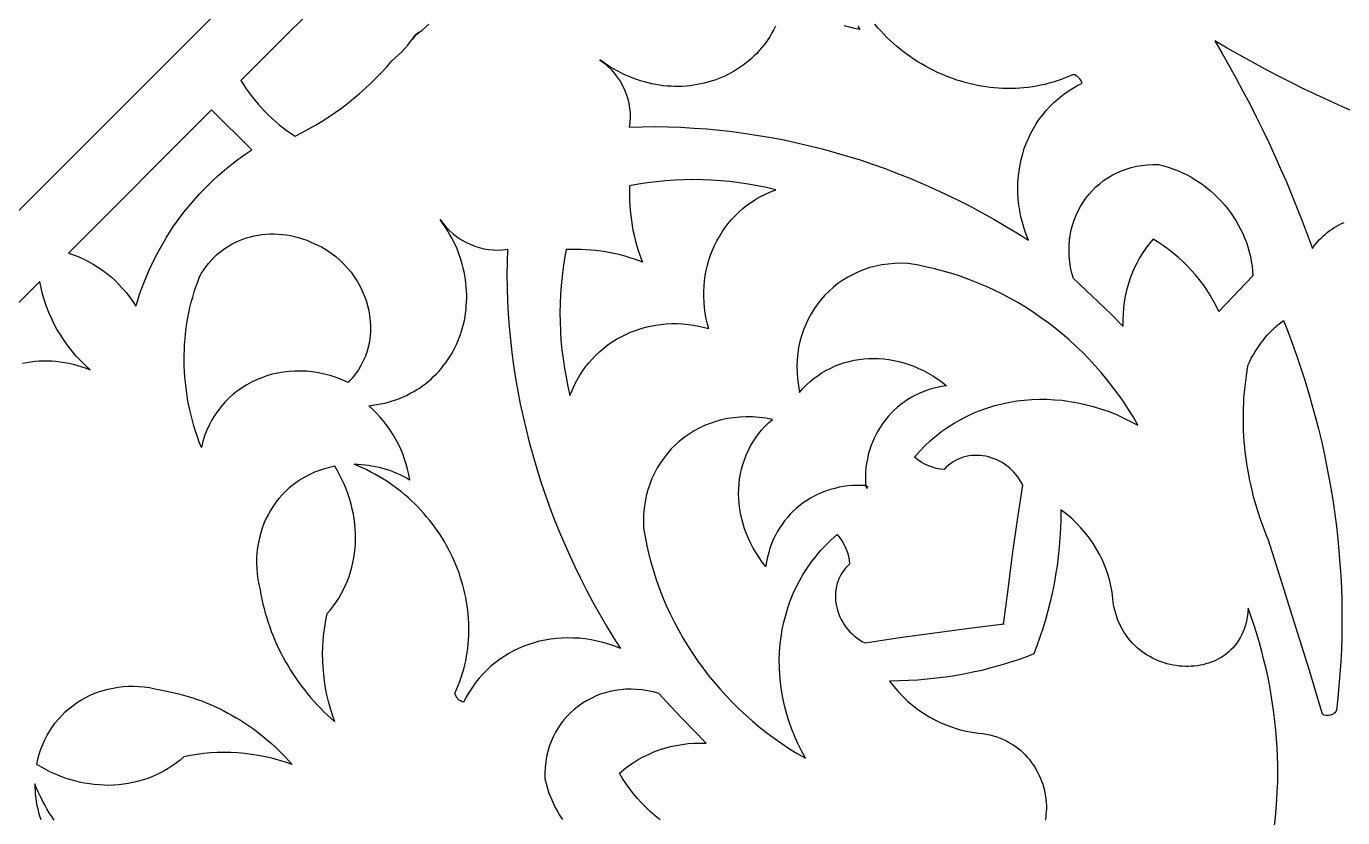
# Model space of a CAD drawing. Extents: x -3069 to -2029, y 258 to 1298.
# Drawn here: x -2902.8 to -2802.1, y 1041.8 to 1102.3 of the extents above; entities that cross this region are included whole.
import ezdxf

# ---------------------------------------------------------------- set-up
doc = ezdxf.new("R2010")
doc.units = 0
doc.layers.add('LAYER_1', color=18, linetype='CONTINUOUS')
doc.layers.add('LAYER_2', color=174, linetype='CONTINUOUS')

msp = doc.modelspace()

# ---------------------------------------------------------------- linework, layer by layer
at = {"layer": 'LAYER_1'}
for points in [[(-2877.99, 1106.55), (-2886.4, 1098.14), (-2886.2, 1097.82), (-2886, 1097.51), (-2885.78, 1097.2), (-2885.55, 1096.9), (-2885.32, 1096.61), (-2885.08, 1096.32), (-2884.83, 1096.04), (-2884.57, 1095.77), (-2884.31, 1095.5), (-2884.04, 1095.25), (-2883.76, 1095), (-2883.47, 1094.76), (-2883.17, 1094.52), (-2882.87, 1094.3), (-2882.57, 1094.08), (-2882.25, 1093.88), (-2881.72, 1094.15), (-2881.2, 1094.43), (-2880.69, 1094.73), (-2880.18, 1095.03), (-2879.69, 1095.36), (-2879.2, 1095.69), (-2878.72, 1096.03), (-2878.25, 1096.39), (-2877.79, 1096.75), (-2877.34, 1097.13), (-2876.9, 1097.52), (-2876.47, 1097.92), (-2876.05, 1098.33), (-2875.64, 1098.76), (-2875.24, 1099.19), (-2874.85, 1099.63), (-2874.6, 1099.86), (-2874.35, 1100.1), (-2874.1, 1100.34), (-2873.87, 1100.59), (-2873.64, 1100.84), (-2873.43, 1101.11), (-2873.22, 1101.37), (-2873.02, 1101.65), (-2873.26, 1101.32), (-2873.05, 1101.61), (-2872.76, 1101.82), (-2873.09, 1101.57), (-2872.82, 1101.77), (-2872.55, 1101.98), (-2872.29, 1102.2), (-2872.03, 1102.43)], [(-2845.51, 1102.28), (-2845.64, 1102.03), (-2845.78, 1101.78), (-2845.92, 1101.53), (-2846.07, 1101.3), (-2846.23, 1101.07), (-2846.4, 1100.84), (-2846.58, 1100.63), (-2846.76, 1100.42), (-2846.94, 1100.21), (-2847.14, 1100.02), (-2847.34, 1099.83), (-2847.55, 1099.65), (-2847.76, 1099.48), (-2847.98, 1099.31), (-2848.2, 1099.15), (-2848.43, 1099), (-2848.66, 1098.86), (-2848.9, 1098.72), (-2849.15, 1098.6), (-2849.39, 1098.48), (-2849.65, 1098.37), (-2849.9, 1098.26), (-2850.16, 1098.17), (-2850.42, 1098.08), (-2850.69, 1098), (-2850.96, 1097.93), (-2851.23, 1097.87), (-2851.51, 1097.82), (-2851.79, 1097.77), (-2852.07, 1097.74), (-2852.35, 1097.71), (-2852.64, 1097.69), (-2852.92, 1097.69), (-2853.21, 1097.69), (-2853.5, 1097.7), (-2853.79, 1097.71), (-2854.08, 1097.74), (-2854.37, 1097.78), (-2854.66, 1097.83), (-2854.96, 1097.88), (-2855.25, 1097.95), (-2855.54, 1098.03), (-2855.83, 1098.11), (-2856.12, 1098.21), (-2856.41, 1098.31), (-2856.7, 1098.43), (-2856.99, 1098.55), (-2857.28, 1098.69), (-2857.56, 1098.84), (-2857.84, 1098.99), (-2858.13, 1099.16), (-2858.4, 1099.34), (-2858.68, 1099.53), (-2858.95, 1099.72), (-2858.65, 1099.49), (-2858.36, 1099.24), (-2858.09, 1098.97), (-2857.84, 1098.69), (-2857.61, 1098.39), (-2857.4, 1098.08), (-2857.22, 1097.76), (-2857.06, 1097.42), (-2856.93, 1097.08), (-2856.81, 1096.73), (-2856.73, 1096.38), (-2856.67, 1096.02), (-2856.63, 1095.66), (-2856.62, 1095.3), (-2856.64, 1094.93), (-2856.69, 1094.57), (-2855.7, 1094.6), (-2854.72, 1094.61), (-2853.73, 1094.59), (-2852.74, 1094.56), (-2851.75, 1094.5), (-2850.76, 1094.43), (-2849.77, 1094.34), (-2848.79, 1094.23), (-2847.8, 1094.09), (-2846.82, 1093.94), (-2845.83, 1093.77), (-2844.85, 1093.59), (-2843.88, 1093.38), (-2842.9, 1093.15), (-2841.93, 1092.91), (-2840.96, 1092.64), (-2840, 1092.36), (-2839.04, 1092.06), (-2838.08, 1091.74), (-2837.13, 1091.4), (-2836.18, 1091.04), (-2835.24, 1090.67), (-2834.3, 1090.27), (-2833.37, 1089.86), (-2832.45, 1089.43), (-2831.53, 1088.98), (-2830.62, 1088.52), (-2829.71, 1088.03), (-2828.81, 1087.53), (-2827.92, 1087.01), (-2827.04, 1086.48), (-2826.16, 1085.92), (-2826.34, 1086.37), (-2826.49, 1086.82), (-2826.62, 1087.27), (-2826.73, 1087.72), (-2826.82, 1088.17), (-2826.89, 1088.62), (-2826.94, 1089.07), (-2826.97, 1089.51), (-2826.97, 1089.96), (-2826.96, 1090.4), (-2826.93, 1090.83), (-2826.88, 1091.26), (-2826.8, 1091.69), (-2826.71, 1092.11), (-2826.6, 1092.52), (-2826.48, 1092.93), (-2826.33, 1093.33), (-2826.16, 1093.71), (-2825.98, 1094.1), (-2825.78, 1094.47), (-2825.56, 1094.83), (-2825.33, 1095.18), (-2825.07, 1095.51), (-2824.8, 1095.84), (-2824.51, 1096.15), (-2824.21, 1096.45), (-2823.89, 1096.74), (-2823.56, 1097.01), (-2823.2, 1097.26), (-2822.84, 1097.5), (-2822.45, 1097.72), (-2822.05, 1097.92), (-2822.1, 1098.04), (-2822.15, 1098.15), (-2822.22, 1098.26), (-2822.3, 1098.35), (-2822.4, 1098.43), (-2822.5, 1098.5), (-2822.61, 1098.56), (-2822.73, 1098.6), (-2823.03, 1098.46), (-2823.34, 1098.33), (-2823.65, 1098.22), (-2823.96, 1098.11), (-2824.27, 1098.01), (-2824.59, 1097.92), (-2824.91, 1097.84), (-2825.22, 1097.77), (-2825.54, 1097.7), (-2825.86, 1097.65), (-2826.19, 1097.61), (-2826.51, 1097.57), (-2826.83, 1097.55), (-2827.15, 1097.53), (-2827.48, 1097.52), (-2827.8, 1097.52), (-2828.12, 1097.53), (-2828.45, 1097.55), (-2828.77, 1097.57), (-2829.09, 1097.61), (-2829.41, 1097.65), (-2829.74, 1097.7), (-2830.05, 1097.76), (-2830.37, 1097.83), (-2830.69, 1097.9), (-2831.01, 1097.98), (-2831.32, 1098.08), (-2831.63, 1098.17), (-2831.94, 1098.28), (-2832.25, 1098.39), (-2832.55, 1098.52), (-2832.86, 1098.64), (-2833.16, 1098.78), (-2833.46, 1098.92), (-2833.75, 1099.08), (-2834.04, 1099.23), (-2834.33, 1099.4), (-2834.61, 1099.57), (-2834.89, 1099.75), (-2835.17, 1099.94), (-2835.44, 1100.13), (-2835.71, 1100.33), (-2835.98, 1100.54), (-2836.24, 1100.75), (-2836.49, 1100.97), (-2836.74, 1101.2), (-2836.99, 1101.43), (-2837.23, 1101.67), (-2837.46, 1101.92), (-2837.69, 1102.17), (-2837.92, 1102.43)], [(-2839.2, 1102.29), (-2839.06, 1102.04), (-2839.46, 1102.12), (-2839.86, 1102.2), (-2840.25, 1102.31)], [(-2801.12, 1095.69), (-2802.13, 1096.13), (-2803.13, 1096.58), (-2804.13, 1097.04), (-2805.12, 1097.51), (-2806.1, 1098), (-2807.09, 1098.49), (-2808.06, 1099), (-2809.03, 1099.53), (-2810, 1100.06), (-2810.95, 1100.61), (-2811.91, 1101.17), (-2811.35, 1100.21), (-2810.8, 1099.25), (-2810.27, 1098.29), (-2809.75, 1097.32), (-2809.23, 1096.34), (-2808.74, 1095.36), (-2808.25, 1094.38), (-2807.78, 1093.39), (-2807.32, 1092.39), (-2806.87, 1091.39), (-2806.43, 1090.38), (-2806.01, 1089.37), (-2805.6, 1088.36), (-2805.2, 1087.34), (-2804.81, 1086.32), (-2804.44, 1085.29), (-2804.32, 1085.47), (-2804.18, 1085.64), (-2804.05, 1085.81), (-2803.9, 1085.97), (-2803.75, 1086.12), (-2803.6, 1086.26), (-2803.44, 1086.4), (-2803.28, 1086.54), (-2803.11, 1086.66), (-2802.93, 1086.78), (-2802.76, 1086.9), (-2802.57, 1087), (-2802.39, 1087.1), (-2802.2, 1087.2), (-2802.01, 1087.28)], [(-2903.1, 1076.52), (-2902.79, 1076.58), (-2902.48, 1076.64), (-2902.16, 1076.68), (-2901.84, 1076.7), (-2901.52, 1076.72), (-2901.2, 1076.72), (-2900.87, 1076.71), (-2900.55, 1076.68), (-2900.22, 1076.64), (-2899.89, 1076.59), (-2899.56, 1076.53), (-2899.23, 1076.45), (-2898.91, 1076.36), (-2898.58, 1076.26), (-2898.25, 1076.14), (-2897.93, 1076.01), (-2898.3, 1076.35), (-2898.66, 1076.7), (-2899, 1077.07), (-2899.32, 1077.45), (-2899.63, 1077.84), (-2899.92, 1078.25), (-2900.19, 1078.66), (-2900.45, 1079.09), (-2900.68, 1079.52), (-2900.9, 1079.96), (-2901.1, 1080.41), (-2901.27, 1080.87), (-2901.43, 1081.33), (-2901.57, 1081.8), (-2901.68, 1082.28), (-2901.78, 1082.76), (-2908.75, 1075.79)], [(-2807.33, 1041.18), (-2807.26, 1041.84), (-2807.2, 1042.5), (-2807.15, 1043.15), (-2807.12, 1043.82), (-2807.09, 1044.48), (-2807.09, 1045.14), (-2807.09, 1045.81), (-2807.11, 1046.47), (-2807.14, 1047.14), (-2807.18, 1047.81), (-2807.23, 1048.48), (-2807.3, 1049.15), (-2807.38, 1049.82), (-2807.48, 1050.49), (-2807.58, 1051.16), (-2807.7, 1051.83), (-2807.83, 1052.5), (-2807.98, 1053.16), (-2808.14, 1053.83), (-2808.31, 1054.5), (-2808.49, 1055.16), (-2808.69, 1055.83), (-2808.89, 1056.49), (-2809.12, 1057.15), (-2809.35, 1057.81), (-2809.37, 1057.51), (-2809.41, 1057.23), (-2809.45, 1056.96), (-2809.51, 1056.69), (-2809.58, 1056.44), (-2809.66, 1056.2), (-2809.75, 1055.97), (-2809.86, 1055.74), (-2809.97, 1055.53), (-2810.09, 1055.33), (-2810.22, 1055.14), (-2810.36, 1054.95), (-2810.51, 1054.78), (-2810.67, 1054.62), (-2810.83, 1054.47), (-2811.01, 1054.32), (-2811.19, 1054.19), (-2811.37, 1054.07), (-2811.56, 1053.96), (-2811.76, 1053.85), (-2811.96, 1053.76), (-2812.17, 1053.67), (-2812.38, 1053.6), (-2812.59, 1053.54), (-2812.81, 1053.48), (-2813.03, 1053.44), (-2813.26, 1053.4), (-2813.48, 1053.37), (-2813.71, 1053.36), (-2813.94, 1053.35), (-2814.17, 1053.35), (-2814.4, 1053.36), (-2814.64, 1053.38), (-2814.87, 1053.41), (-2815.1, 1053.45), (-2815.33, 1053.5), (-2815.56, 1053.56), (-2815.78, 1053.63), (-2816.01, 1053.7), (-2816.23, 1053.79), (-2816.45, 1053.88), (-2816.67, 1053.99), (-2816.88, 1054.1), (-2817.08, 1054.22), (-2817.29, 1054.35), (-2817.48, 1054.49), (-2817.68, 1054.64), (-2817.86, 1054.8), (-2818.04, 1054.97), (-2818.22, 1055.15), (-2818.38, 1055.33), (-2818.54, 1055.52), (-2818.69, 1055.73), (-2818.83, 1055.94), (-2818.97, 1056.16), (-2819.09, 1056.39), (-2819.2, 1056.62), (-2819.31, 1056.87), (-2819.4, 1057.13), (-2819.48, 1057.39), (-2819.56, 1057.66), (-2819.62, 1057.94), (-2819.67, 1058.23), (-2819.7, 1058.53), (-2819.76, 1059.03), (-2819.86, 1059.52), (-2819.97, 1060), (-2820.12, 1060.48), (-2820.29, 1060.96), (-2820.48, 1061.42), (-2820.7, 1061.87), (-2820.95, 1062.32), (-2821.21, 1062.75), (-2821.5, 1063.16), (-2821.81, 1063.57), (-2822.15, 1063.95), (-2822.5, 1064.33), (-2822.87, 1064.68), (-2823.27, 1065.02), (-2823.68, 1065.33), (-2823.69, 1064.61), (-2823.71, 1063.89), (-2823.75, 1063.18), (-2823.81, 1062.47), (-2823.88, 1061.76), (-2823.97, 1061.05), (-2824.08, 1060.35), (-2824.2, 1059.66), (-2824.34, 1058.96), (-2824.5, 1058.28), (-2824.67, 1057.59), (-2824.86, 1056.92), (-2825.06, 1056.25), (-2825.28, 1055.58), (-2825.52, 1054.92), (-2825.75, 1054.31), (-2826.37, 1054.07), (-2827.02, 1053.84), (-2827.69, 1053.62), (-2828.36, 1053.41), (-2829.04, 1053.23), (-2829.72, 1053.05), (-2830.41, 1052.9), (-2831.1, 1052.76), (-2831.8, 1052.64), (-2832.5, 1052.53), (-2833.2, 1052.44), (-2833.91, 1052.37), (-2834.62, 1052.31), (-2835.34, 1052.27), (-2836.06, 1052.24), (-2836.78, 1052.23), (-2836.46, 1051.82), (-2836.12, 1051.43), (-2835.77, 1051.06), (-2835.4, 1050.7), (-2835.01, 1050.37), (-2834.61, 1050.06), (-2834.19, 1049.77), (-2833.76, 1049.5), (-2833.32, 1049.26), (-2832.86, 1049.04), (-2832.4, 1048.85), (-2831.93, 1048.68), (-2831.45, 1048.53), (-2830.96, 1048.41), (-2830.47, 1048.32), (-2829.97, 1048.26), (-2829.67, 1048.22), (-2829.38, 1048.17), (-2829.1, 1048.11), (-2828.83, 1048.04), (-2828.57, 1047.96), (-2828.31, 1047.86), (-2828.07, 1047.76), (-2827.83, 1047.65), (-2827.6, 1047.52), (-2827.38, 1047.39), (-2827.17, 1047.25), (-2826.97, 1047.1), (-2826.77, 1046.94), (-2826.59, 1046.77), (-2826.41, 1046.6), (-2826.25, 1046.42), (-2826.09, 1046.23), (-2825.94, 1046.04), (-2825.8, 1045.84), (-2825.67, 1045.64), (-2825.54, 1045.43), (-2825.43, 1045.22), (-2825.33, 1045.01), (-2825.23, 1044.79), (-2825.15, 1044.57), (-2825.07, 1044.34), (-2825, 1044.11), (-2824.94, 1043.89), (-2824.9, 1043.66), (-2824.86, 1043.42), (-2824.83, 1043.19), (-2824.81, 1042.96), (-2824.79, 1042.73), (-2824.79, 1042.5), (-2824.8, 1042.27), (-2824.82, 1042.04), (-2824.84, 1041.81), (-2824.88, 1041.59)], [(-2854.34, 1041.63), (-2854.71, 1041.93), (-2855.07, 1042.24), (-2855.41, 1042.56), (-2855.74, 1042.9), (-2856.06, 1043.26), (-2856.37, 1043.62), (-2856.66, 1043.99), (-2856.93, 1044.38), (-2857.2, 1044.78), (-2857.44, 1045.19), (-2857.1, 1045.47), (-2856.75, 1045.74), (-2856.39, 1045.99), (-2856.01, 1046.23), (-2855.62, 1046.44), (-2855.22, 1046.63), (-2854.82, 1046.81), (-2854.4, 1046.97), (-2853.97, 1047.1), (-2853.54, 1047.22), (-2853.1, 1047.31), (-2852.65, 1047.39), (-2852.2, 1047.45), (-2851.74, 1047.48), (-2851.28, 1047.49), (-2850.81, 1047.49), (-2851.74, 1048.42), (-2852.65, 1049.36), (-2853.55, 1050.31), (-2854.43, 1051.28), (-2854.86, 1051.4), (-2855.29, 1051.49), (-2855.72, 1051.55), (-2856.14, 1051.59), (-2856.56, 1051.61), (-2856.97, 1051.6), (-2857.37, 1051.57), (-2857.77, 1051.51), (-2858.16, 1051.44), (-2858.54, 1051.34), (-2858.91, 1051.22), (-2859.27, 1051.08), (-2859.62, 1050.91), (-2859.96, 1050.73), (-2860.28, 1050.53), (-2860.59, 1050.31), (-2860.89, 1050.08), (-2861.17, 1049.82), (-2861.44, 1049.55), (-2861.69, 1049.27), (-2861.93, 1048.97), (-2862.14, 1048.65), (-2862.34, 1048.32), (-2862.52, 1047.97), (-2862.68, 1047.61), (-2862.81, 1047.24), (-2862.93, 1046.85), (-2863.02, 1046.46), (-2863.09, 1046.05), (-2863.14, 1045.63), (-2863.16, 1045.21), (-2863.16, 1044.77), (-2863.06, 1044.4), (-2862.96, 1044.03), (-2862.84, 1043.67), (-2862.7, 1043.32), (-2862.55, 1042.97), (-2862.38, 1042.63), (-2862.21, 1042.3), (-2862.02, 1041.98), (-2861.81, 1041.66)], [(-2900.68, 1041.59), (-2900.88, 1041.88), (-2901.06, 1042.17), (-2901.24, 1042.47), (-2901.41, 1042.77), (-2901.58, 1043.08), (-2901.74, 1043.4), (-2901.89, 1043.72), (-2902.03, 1044.05), (-2902.17, 1044.38), (-2902.17, 1044.1), (-2902.15, 1043.83), (-2902.13, 1043.55), (-2902.1, 1043.28), (-2902.06, 1043.01), (-2902.01, 1042.73), (-2901.95, 1042.46), (-2901.88, 1042.19), (-2901.8, 1041.92), (-2901.71, 1041.66)]]:
    msp.add_lwpolyline(points, dxfattribs=at)
for points in [[(-2899.59, 1084.95), (-2899.2, 1084.81), (-2898.81, 1084.66), (-2898.43, 1084.49), (-2898.06, 1084.3), (-2897.7, 1084.1), (-2897.34, 1083.88), (-2897, 1083.64), (-2896.66, 1083.39), (-2896.34, 1083.12), (-2896.03, 1082.84), (-2895.73, 1082.55), (-2895.45, 1082.24), (-2895.17, 1081.92), (-2894.92, 1081.59), (-2894.67, 1081.24), (-2894.44, 1080.89), (-2894.3, 1081.35), (-2894.15, 1081.81), (-2893.98, 1082.26), (-2893.81, 1082.71), (-2893.63, 1083.16), (-2893.44, 1083.6), (-2893.24, 1084.03), (-2893.03, 1084.46), (-2892.81, 1084.88), (-2892.59, 1085.3), (-2892.35, 1085.71), (-2892.11, 1086.12), (-2891.86, 1086.52), (-2891.6, 1086.92), (-2891.33, 1087.3), (-2891.05, 1087.69), (-2890.77, 1088.06), (-2890.47, 1088.43), (-2890.17, 1088.79), (-2889.86, 1089.15), (-2889.54, 1089.5), (-2889.22, 1089.84), (-2888.89, 1090.17), (-2888.55, 1090.5), (-2888.2, 1090.82), (-2887.84, 1091.13), (-2887.48, 1091.44), (-2887.11, 1091.73), (-2886.73, 1092.02), (-2886.35, 1092.3), (-2885.96, 1092.58), (-2885.56, 1092.84), (-2888.65, 1095.89)], [(-2818.93, 1079.37), (-2819.86, 1080.29), (-2820.8, 1081.2), (-2821.76, 1082.1), (-2822.72, 1082.99), (-2822.84, 1083.42), (-2822.93, 1083.85), (-2823, 1084.28), (-2823.04, 1084.7), (-2823.05, 1085.11), (-2823.05, 1085.52), (-2823.01, 1085.93), (-2822.96, 1086.32), (-2822.88, 1086.71), (-2822.78, 1087.09), (-2822.66, 1087.46), (-2822.52, 1087.83), (-2822.36, 1088.17), (-2822.18, 1088.51), (-2821.98, 1088.84), (-2821.76, 1089.15), (-2821.52, 1089.45), (-2821.27, 1089.73), (-2821, 1090), (-2820.71, 1090.25), (-2820.41, 1090.48), (-2820.09, 1090.7), (-2819.76, 1090.9), (-2819.41, 1091.08), (-2819.05, 1091.23), (-2818.68, 1091.37), (-2818.3, 1091.49), (-2817.9, 1091.58), (-2817.5, 1091.65), (-2817.08, 1091.7), (-2816.65, 1091.72), (-2816.21, 1091.71), (-2815.84, 1091.62), (-2815.48, 1091.51), (-2815.12, 1091.39), (-2814.76, 1091.26), (-2814.42, 1091.11), (-2814.08, 1090.94), (-2813.74, 1090.76), (-2813.42, 1090.57), (-2813.11, 1090.37), (-2812.8, 1090.16), (-2812.5, 1089.93), (-2812.22, 1089.69), (-2811.94, 1089.44), (-2811.67, 1089.18), (-2811.41, 1088.91), (-2811.17, 1088.63), (-2810.93, 1088.35), (-2810.71, 1088.05), (-2810.5, 1087.74), (-2810.3, 1087.43), (-2810.11, 1087.11), (-2809.94, 1086.78), (-2809.77, 1086.45), (-2809.63, 1086.11), (-2809.49, 1085.76), (-2809.38, 1085.41), (-2809.27, 1085.05), (-2809.18, 1084.69), (-2809.11, 1084.32), (-2809.05, 1083.95), (-2809.01, 1083.58), (-2808.99, 1083.2), (-2811.59, 1080.48), (-2811.79, 1080.91), (-2812.02, 1081.32), (-2812.26, 1081.73), (-2812.51, 1082.13), (-2812.78, 1082.52), (-2813.07, 1082.9), (-2813.37, 1083.27), (-2813.68, 1083.62), (-2814.01, 1083.97), (-2814.35, 1084.3), (-2814.7, 1084.62), (-2815.06, 1084.92), (-2815.44, 1085.21), (-2815.82, 1085.49), (-2816.22, 1085.75), (-2816.63, 1086), (-2816.92, 1085.66), (-2817.19, 1085.31), (-2817.44, 1084.94), (-2817.67, 1084.57), (-2817.88, 1084.18), (-2818.08, 1083.78), (-2818.25, 1083.37), (-2818.41, 1082.96), (-2818.54, 1082.53), (-2818.66, 1082.1), (-2818.76, 1081.66), (-2818.83, 1081.21), (-2818.89, 1080.76), (-2818.92, 1080.3), (-2818.94, 1079.84)], [(-2855.69, 1084.24), (-2855.94, 1084.34), (-2856.3, 1084.47), (-2856.66, 1084.59), (-2857.02, 1084.7), (-2857.39, 1084.8), (-2857.76, 1084.88), (-2858.13, 1084.96), (-2858.51, 1085.03), (-2858.88, 1085.09), (-2859.26, 1085.14), (-2859.63, 1085.18), (-2860.01, 1085.2), (-2860.39, 1085.22), (-2860.77, 1085.23), (-2861.14, 1085.23), (-2861.52, 1085.22), (-2861.65, 1084.54), (-2861.75, 1083.85), (-2861.84, 1083.17), (-2861.91, 1082.47), (-2861.96, 1081.78), (-2861.99, 1081.08), (-2862, 1080.38), (-2861.99, 1079.68), (-2861.96, 1078.97), (-2861.92, 1078.27), (-2861.85, 1077.56), (-2861.76, 1076.86), (-2861.66, 1076.16), (-2861.53, 1075.45), (-2861.39, 1074.75), (-2861.23, 1074.05), (-2861.07, 1074.45), (-2860.9, 1074.83), (-2860.71, 1075.21), (-2860.5, 1075.57), (-2860.28, 1075.91), (-2860.04, 1076.24), (-2859.79, 1076.56), (-2859.52, 1076.86), (-2859.24, 1077.15), (-2858.95, 1077.42), (-2858.65, 1077.68), (-2858.33, 1077.92), (-2858, 1078.15), (-2857.67, 1078.36), (-2857.32, 1078.55), (-2856.96, 1078.73), (-2856.6, 1078.89), (-2856.23, 1079.03), (-2855.85, 1079.16), (-2855.46, 1079.27), (-2855.07, 1079.36), (-2854.67, 1079.43), (-2854.27, 1079.49), (-2853.86, 1079.53), (-2853.45, 1079.55), (-2853.04, 1079.55), (-2852.62, 1079.53), (-2852.2, 1079.49), (-2851.79, 1079.44), (-2851.37, 1079.36), (-2850.95, 1079.26), (-2850.61, 1079.17), (-2850.71, 1079.5), (-2850.8, 1079.92), (-2850.88, 1080.34), (-2850.94, 1080.76), (-2850.97, 1081.18), (-2850.99, 1081.59), (-2850.99, 1082.01), (-2850.97, 1082.42), (-2850.93, 1082.82), (-2850.88, 1083.23), (-2850.8, 1083.62), (-2850.71, 1084.02), (-2850.6, 1084.4), (-2850.48, 1084.78), (-2850.33, 1085.16), (-2850.17, 1085.52), (-2849.99, 1085.88), (-2849.8, 1086.22), (-2849.59, 1086.56), (-2849.36, 1086.89), (-2849.12, 1087.2), (-2848.87, 1087.51), (-2848.59, 1087.8), (-2848.31, 1088.08), (-2848, 1088.35), (-2847.69, 1088.6), (-2847.35, 1088.84), (-2847.01, 1089.06), (-2846.65, 1089.27), (-2846.28, 1089.46), (-2845.89, 1089.63), (-2845.49, 1089.78), (-2846.19, 1089.95), (-2846.89, 1090.09), (-2847.6, 1090.22), (-2848.3, 1090.32), (-2849.01, 1090.41), (-2849.71, 1090.47), (-2850.42, 1090.52), (-2851.12, 1090.55), (-2851.82, 1090.56), (-2852.52, 1090.55), (-2853.22, 1090.52), (-2853.92, 1090.47), (-2854.61, 1090.4), (-2855.3, 1090.31), (-2855.98, 1090.2), (-2856.67, 1090.08), (-2856.67, 1089.7), (-2856.68, 1089.32), (-2856.67, 1088.95), (-2856.65, 1088.57), (-2856.62, 1088.19), (-2856.58, 1087.81), (-2856.53, 1087.44), (-2856.47, 1087.06), (-2856.41, 1086.69), (-2856.33, 1086.32), (-2856.24, 1085.95), (-2856.14, 1085.58), (-2856.03, 1085.22), (-2855.91, 1084.85), (-2855.79, 1084.5)], [(-2873.49, 1067.62), (-2873.56, 1068.02), (-2873.65, 1068.42), (-2873.75, 1068.81), (-2873.88, 1069.2), (-2874.02, 1069.59), (-2874.18, 1069.96), (-2874.35, 1070.34), (-2874.55, 1070.7), (-2874.76, 1071.06), (-2874.98, 1071.41), (-2875.22, 1071.74), (-2875.47, 1072.07), (-2875.74, 1072.39), (-2876.03, 1072.7), (-2876.32, 1073), (-2876.63, 1073.28), (-2876.32, 1073.32), (-2876.01, 1073.36), (-2875.7, 1073.42), (-2875.4, 1073.48), (-2875.11, 1073.56), (-2874.82, 1073.64), (-2874.54, 1073.74), (-2874.26, 1073.84), (-2873.99, 1073.95), (-2873.73, 1074.07), (-2873.47, 1074.2), (-2873.22, 1074.34), (-2872.98, 1074.48), (-2872.74, 1074.63), (-2872.51, 1074.79), (-2872.29, 1074.96), (-2872.07, 1075.13), (-2871.86, 1075.31), (-2871.66, 1075.5), (-2871.46, 1075.7), (-2871.27, 1075.9), (-2871.09, 1076.1), (-2870.92, 1076.32), (-2870.75, 1076.53), (-2870.6, 1076.76), (-2870.44, 1076.99), (-2870.3, 1077.22), (-2870.17, 1077.46), (-2870.04, 1077.7), (-2869.92, 1077.95), (-2869.81, 1078.2), (-2869.71, 1078.46), (-2869.61, 1078.72), (-2869.52, 1078.98), (-2869.45, 1079.25), (-2869.38, 1079.52), (-2869.31, 1079.79), (-2869.26, 1080.07), (-2869.22, 1080.34), (-2869.18, 1080.63), (-2869.16, 1080.91), (-2869.14, 1081.19), (-2869.13, 1081.48), (-2869.13, 1081.77), (-2869.14, 1082.06), (-2869.16, 1082.35), (-2869.19, 1082.64), (-2869.22, 1082.93), (-2869.27, 1083.22), (-2869.33, 1083.51), (-2869.39, 1083.8), (-2869.47, 1084.1), (-2869.55, 1084.39), (-2869.65, 1084.68), (-2869.76, 1084.97), (-2869.87, 1085.26), (-2870, 1085.55), (-2870.13, 1085.83), (-2870.28, 1086.12), (-2870.44, 1086.4), (-2870.6, 1086.68), (-2870.78, 1086.96), (-2870.97, 1087.24), (-2871.17, 1087.51), (-2870.93, 1087.2), (-2870.68, 1086.91), (-2870.41, 1086.64), (-2870.13, 1086.39), (-2869.83, 1086.17), (-2869.52, 1085.96), (-2869.2, 1085.78), (-2868.87, 1085.62), (-2868.52, 1085.48), (-2868.18, 1085.37), (-2867.82, 1085.28), (-2867.46, 1085.22), (-2867.1, 1085.19), (-2866.74, 1085.18), (-2866.38, 1085.2), (-2866.02, 1085.25), (-2866.04, 1084.26), (-2866.05, 1083.27), (-2866.03, 1082.28), (-2866, 1081.29), (-2865.95, 1080.31), (-2865.87, 1079.32), (-2865.78, 1078.33), (-2865.67, 1077.34), (-2865.54, 1076.36), (-2865.39, 1075.37), (-2865.22, 1074.39), (-2865.03, 1073.41), (-2864.82, 1072.43), (-2864.59, 1071.46), (-2864.35, 1070.49), (-2864.08, 1069.52), (-2863.8, 1068.56), (-2863.5, 1067.6), (-2863.18, 1066.64), (-2862.84, 1065.69), (-2862.48, 1064.74), (-2862.11, 1063.8), (-2861.71, 1062.86), (-2861.3, 1061.93), (-2860.87, 1061), (-2860.43, 1060.09), (-2859.96, 1059.17), (-2859.48, 1058.27), (-2858.98, 1057.37), (-2858.46, 1056.48), (-2857.92, 1055.59), (-2857.37, 1054.72), (-2857.81, 1054.89), (-2858.26, 1055.05), (-2858.71, 1055.18), (-2859.16, 1055.29), (-2859.61, 1055.38), (-2860.06, 1055.45), (-2860.51, 1055.5), (-2860.96, 1055.52), (-2861.4, 1055.53), (-2861.84, 1055.52), (-2862.27, 1055.49), (-2862.71, 1055.43), (-2863.13, 1055.36), (-2863.55, 1055.27), (-2863.96, 1055.16), (-2864.37, 1055.03), (-2864.77, 1054.89), (-2865.16, 1054.72), (-2865.54, 1054.54), (-2865.91, 1054.34), (-2866.27, 1054.12), (-2866.62, 1053.88), (-2866.96, 1053.63), (-2867.28, 1053.36), (-2867.6, 1053.07), (-2867.89, 1052.77), (-2868.18, 1052.45), (-2868.45, 1052.11), (-2868.7, 1051.76), (-2868.94, 1051.39), (-2869.16, 1051.01), (-2869.37, 1050.61), (-2869.49, 1050.65), (-2869.6, 1050.71), (-2869.7, 1050.78), (-2869.79, 1050.86), (-2869.87, 1050.95), (-2869.94, 1051.06), (-2870, 1051.17), (-2870.04, 1051.29), (-2869.9, 1051.59), (-2869.78, 1051.9), (-2869.66, 1052.21), (-2869.55, 1052.52), (-2869.45, 1052.83), (-2869.36, 1053.15), (-2869.28, 1053.46), (-2869.21, 1053.78), (-2869.15, 1054.1), (-2869.09, 1054.42), (-2869.05, 1054.74), (-2869.02, 1055.07), (-2868.99, 1055.39), (-2868.97, 1055.71), (-2868.96, 1056.03), (-2868.96, 1056.36), (-2868.97, 1056.68), (-2868.99, 1057), (-2869.02, 1057.33), (-2869.05, 1057.65), (-2869.09, 1057.97), (-2869.14, 1058.29), (-2869.2, 1058.61), (-2869.27, 1058.93), (-2869.34, 1059.25), (-2869.43, 1059.56), (-2869.52, 1059.88), (-2869.62, 1060.19), (-2869.72, 1060.5), (-2869.84, 1060.81), (-2869.96, 1061.11), (-2870.09, 1061.41), (-2870.22, 1061.71), (-2870.37, 1062.01), (-2870.52, 1062.31), (-2870.68, 1062.6), (-2870.84, 1062.89), (-2871.02, 1063.17), (-2871.19, 1063.45), (-2871.38, 1063.73), (-2871.57, 1064), (-2871.77, 1064.27), (-2871.98, 1064.53), (-2872.2, 1064.79), (-2872.42, 1065.05), (-2872.64, 1065.3), (-2872.88, 1065.54), (-2873.11, 1065.78), (-2873.36, 1066.02), (-2873.61, 1066.25), (-2873.87, 1066.47), (-2874.13, 1066.69), (-2874.4, 1066.9), (-2874.68, 1067.11), (-2874.96, 1067.31), (-2875.25, 1067.5), (-2875.54, 1067.69), (-2875.84, 1067.87), (-2876.15, 1068.04), (-2876.46, 1068.21), (-2876.77, 1068.37), (-2877.09, 1068.52), (-2877.42, 1068.66), (-2877.75, 1068.8), (-2877.48, 1068.8), (-2877.2, 1068.78), (-2876.93, 1068.76), (-2876.65, 1068.73), (-2876.38, 1068.69), (-2876.11, 1068.63), (-2875.83, 1068.57), (-2875.56, 1068.5), (-2875.3, 1068.42), (-2875.03, 1068.34), (-2874.77, 1068.24), (-2874.5, 1068.13), (-2874.25, 1068.02), (-2873.99, 1067.89), (-2873.74, 1067.76)], [(-2881.06, 1085.79), (-2880.64, 1085.61), (-2880.24, 1085.41), (-2879.86, 1085.19), (-2879.5, 1084.94), (-2879.15, 1084.68), (-2878.83, 1084.4), (-2878.52, 1084.11), (-2878.24, 1083.8), (-2877.97, 1083.48), (-2877.73, 1083.14), (-2877.51, 1082.8), (-2877.3, 1082.44), (-2877.12, 1082.07), (-2876.97, 1081.7), (-2876.83, 1081.32), (-2876.71, 1080.94), (-2876.62, 1080.55), (-2876.56, 1080.16), (-2876.51, 1079.76), (-2876.49, 1079.37), (-2876.49, 1078.98), (-2876.52, 1078.59), (-2876.57, 1078.2), (-2876.65, 1077.82), (-2876.75, 1077.44), (-2876.88, 1077.07), (-2877.04, 1076.71), (-2877.22, 1076.36), (-2877.42, 1076.01), (-2877.66, 1075.68), (-2877.79, 1075.52), (-2877.92, 1075.37), (-2878.06, 1075.21), (-2878.21, 1075.06), (-2878.66, 1075.26), (-2879.12, 1075.43), (-2879.57, 1075.58), (-2880.03, 1075.7), (-2880.48, 1075.79), (-2880.93, 1075.86), (-2881.39, 1075.91), (-2881.83, 1075.93), (-2882.28, 1075.93), (-2882.72, 1075.9), (-2883.15, 1075.85), (-2883.58, 1075.77), (-2884, 1075.68), (-2884.41, 1075.56), (-2884.81, 1075.42), (-2885.2, 1075.26), (-2885.59, 1075.08), (-2885.96, 1074.88), (-2886.31, 1074.65), (-2886.66, 1074.41), (-2886.99, 1074.15), (-2887.3, 1073.87), (-2887.6, 1073.57), (-2887.88, 1073.25), (-2888.15, 1072.91), (-2888.4, 1072.56), (-2888.62, 1072.19), (-2888.83, 1071.8), (-2889.01, 1071.4), (-2889.18, 1070.98), (-2889.32, 1070.55), (-2889.43, 1070.09), (-2889.59, 1070.5), (-2889.73, 1070.91), (-2889.87, 1071.32), (-2890, 1071.73), (-2890.11, 1072.14), (-2890.22, 1072.56), (-2890.31, 1072.97), (-2890.4, 1073.39), (-2890.48, 1073.8), (-2890.54, 1074.22), (-2890.6, 1074.64), (-2890.65, 1075.05), (-2890.69, 1075.47), (-2890.72, 1075.89), (-2890.74, 1076.3), (-2890.74, 1076.72), (-2890.74, 1077.13), (-2890.73, 1077.54), (-2890.71, 1077.96), (-2890.68, 1078.37), (-2890.64, 1078.78), (-2890.59, 1079.18), (-2890.53, 1079.59), (-2890.46, 1079.99), (-2890.39, 1080.39), (-2890.3, 1080.79), (-2890.2, 1081.19), (-2890.09, 1081.58), (-2889.97, 1081.97), (-2889.85, 1082.36), (-2889.71, 1082.74), (-2889.56, 1083.13), (-2889.41, 1083.4), (-2889.25, 1083.66), (-2889.07, 1083.91), (-2888.88, 1084.15), (-2888.69, 1084.38), (-2888.48, 1084.6), (-2888.27, 1084.8), (-2888.04, 1085), (-2887.81, 1085.18), (-2887.56, 1085.35), (-2887.31, 1085.51), (-2887.06, 1085.65), (-2886.79, 1085.79), (-2886.52, 1085.91), (-2886.25, 1086.02), (-2885.97, 1086.11), (-2885.68, 1086.19), (-2885.39, 1086.26), (-2885.09, 1086.32), (-2884.79, 1086.36), (-2884.49, 1086.39), (-2884.18, 1086.41), (-2883.87, 1086.41), (-2883.56, 1086.4), (-2883.25, 1086.37), (-2882.94, 1086.33), (-2882.62, 1086.28), (-2882.31, 1086.21), (-2881.99, 1086.13), (-2881.68, 1086.03), (-2881.37, 1085.92)], [(-2838.52, 1067.08), (-2838.51, 1066.96), (-2838.52, 1066.96), (-2838.55, 1067.17), (-2838.91, 1067.19), (-2839.27, 1067.19), (-2839.62, 1067.18), (-2839.97, 1067.15), (-2840.31, 1067.1), (-2840.65, 1067.04), (-2840.98, 1066.96), (-2841.31, 1066.87), (-2841.63, 1066.77), (-2841.94, 1066.65), (-2842.25, 1066.51), (-2842.54, 1066.37), (-2842.83, 1066.21), (-2843.12, 1066.03), (-2843.39, 1065.85), (-2843.65, 1065.65), (-2843.9, 1065.44), (-2844.15, 1065.22), (-2844.38, 1064.98), (-2844.6, 1064.74), (-2844.81, 1064.48), (-2845.01, 1064.21), (-2845.2, 1063.93), (-2845.37, 1063.64), (-2845.53, 1063.34), (-2845.68, 1063.04), (-2845.81, 1062.72), (-2845.93, 1062.39), (-2846.03, 1062.05), (-2846.12, 1061.71), (-2846.19, 1061.36), (-2846.25, 1060.99), (-2846.52, 1061.33), (-2846.76, 1061.67), (-2847, 1062.03), (-2847.21, 1062.38), (-2847.4, 1062.75), (-2847.58, 1063.12), (-2847.73, 1063.49), (-2847.87, 1063.87), (-2847.99, 1064.25), (-2848.09, 1064.63), (-2848.18, 1065.01), (-2848.24, 1065.4), (-2848.29, 1065.78), (-2848.32, 1066.17), (-2848.33, 1066.55), (-2848.32, 1066.93), (-2848.3, 1067.31), (-2848.25, 1067.69), (-2848.19, 1068.06), (-2848.11, 1068.43), (-2848.01, 1068.79), (-2847.89, 1069.14), (-2847.76, 1069.49), (-2847.61, 1069.83), (-2847.44, 1070.17), (-2847.25, 1070.49), (-2847.04, 1070.81), (-2846.82, 1071.12), (-2846.58, 1071.41), (-2846.32, 1071.69), (-2846.04, 1071.96), (-2845.75, 1072.22), (-2846.26, 1072.32), (-2846.76, 1072.38), (-2847.26, 1072.42), (-2847.75, 1072.43), (-2848.23, 1072.41), (-2848.71, 1072.36), (-2849.17, 1072.29), (-2849.63, 1072.2), (-2850.08, 1072.07), (-2850.51, 1071.93), (-2850.93, 1071.76), (-2851.34, 1071.57), (-2851.74, 1071.35), (-2852.12, 1071.11), (-2852.49, 1070.86), (-2852.84, 1070.58), (-2853.17, 1070.28), (-2853.48, 1069.97), (-2853.78, 1069.63), (-2854.06, 1069.28), (-2854.31, 1068.91), (-2854.55, 1068.53), (-2854.77, 1068.13), (-2854.96, 1067.72), (-2855.13, 1067.29), (-2855.27, 1066.84), (-2855.39, 1066.39), (-2855.49, 1065.92), (-2855.56, 1065.44), (-2855.6, 1064.95), (-2855.61, 1064.45), (-2855.6, 1063.94), (-2855.48, 1063.26), (-2855.35, 1062.58), (-2855.19, 1061.91), (-2855.02, 1061.24), (-2854.82, 1060.58), (-2854.61, 1059.93), (-2854.38, 1059.28), (-2854.13, 1058.63), (-2853.86, 1058), (-2853.57, 1057.37), (-2853.26, 1056.75), (-2852.94, 1056.14), (-2852.6, 1055.54), (-2852.24, 1054.95), (-2851.87, 1054.37), (-2851.48, 1053.79), (-2851.07, 1053.23), (-2850.65, 1052.68), (-2850.21, 1052.14), (-2849.75, 1051.61), (-2849.29, 1051.09), (-2848.8, 1050.59), (-2848.31, 1050.1), (-2847.79, 1049.62), (-2847.27, 1049.16), (-2846.73, 1048.71), (-2846.18, 1048.28), (-2845.61, 1047.86), (-2845.03, 1047.45), (-2844.44, 1047.06), (-2843.84, 1046.69), (-2843.22, 1046.34), (-2843.53, 1046.9), (-2843.81, 1047.46), (-2844.06, 1048.04), (-2844.29, 1048.61), (-2844.49, 1049.19), (-2844.67, 1049.78), (-2844.82, 1050.36), (-2844.95, 1050.95), (-2845.05, 1051.54), (-2845.13, 1052.13), (-2845.18, 1052.71), (-2845.21, 1053.3), (-2845.22, 1053.88), (-2845.2, 1054.46), (-2845.15, 1055.04), (-2845.08, 1055.61), (-2844.99, 1056.17), (-2844.87, 1056.73), (-2844.73, 1057.28), (-2844.57, 1057.82), (-2844.38, 1058.36), (-2844.17, 1058.88), (-2843.93, 1059.4), (-2843.68, 1059.9), (-2843.39, 1060.39), (-2843.09, 1060.87), (-2842.76, 1061.34), (-2842.41, 1061.79), (-2842.04, 1062.23), (-2841.64, 1062.65), (-2841.23, 1063.05), (-2840.79, 1063.44), (-2840.58, 1063.19), (-2840.41, 1062.92), (-2840.25, 1062.65), (-2840.12, 1062.36), (-2840.01, 1062.07), (-2839.93, 1061.77), (-2839.88, 1061.47), (-2839.86, 1061.16), (-2840.02, 1061), (-2840.17, 1060.83), (-2840.31, 1060.66), (-2840.43, 1060.48), (-2840.54, 1060.29), (-2840.64, 1060.1), (-2840.72, 1059.9), (-2840.79, 1059.69), (-2840.84, 1059.49), (-2840.88, 1059.28), (-2840.91, 1059.06), (-2840.92, 1058.85), (-2840.92, 1058.63), (-2840.91, 1058.42), (-2840.89, 1058.2), (-2840.85, 1057.98), (-2840.8, 1057.77), (-2840.74, 1057.56), (-2840.67, 1057.35), (-2840.58, 1057.14), (-2840.48, 1056.94), (-2840.37, 1056.74), (-2840.25, 1056.55), (-2840.12, 1056.36), (-2839.98, 1056.18), (-2839.82, 1056), (-2839.65, 1055.84), (-2839.48, 1055.68), (-2839.29, 1055.53), (-2839.09, 1055.39), (-2838.88, 1055.26), (-2838.66, 1055.15), (-2836, 1055.55), (-2833.34, 1055.92), (-2830.68, 1056.28), (-2828.02, 1056.61), (-2828.02, 1056.61), (-2828.04, 1056.59), (-2828.05, 1056.57), (-2828.06, 1056.57), (-2827.72, 1059.24), (-2827.37, 1061.9), (-2826.99, 1064.56), (-2826.59, 1067.21), (-2826.71, 1067.43), (-2826.84, 1067.64), (-2826.98, 1067.84), (-2827.12, 1068.03), (-2827.28, 1068.21), (-2827.45, 1068.38), (-2827.62, 1068.53), (-2827.8, 1068.68), (-2827.99, 1068.81), (-2828.18, 1068.93), (-2828.38, 1069.04), (-2828.58, 1069.14), (-2828.79, 1069.22), (-2829, 1069.3), (-2829.21, 1069.36), (-2829.43, 1069.41), (-2829.64, 1069.45), (-2829.86, 1069.47), (-2830.08, 1069.48), (-2830.29, 1069.48), (-2830.51, 1069.46), (-2830.72, 1069.44), (-2830.93, 1069.4), (-2831.14, 1069.34), (-2831.34, 1069.27), (-2831.54, 1069.19), (-2831.73, 1069.1), (-2831.92, 1068.99), (-2832.1, 1068.87), (-2832.28, 1068.73), (-2832.45, 1068.58), (-2832.6, 1068.41), (-2832.91, 1068.44), (-2833.21, 1068.49), (-2833.51, 1068.57), (-2833.81, 1068.68), (-2834.09, 1068.81), (-2834.37, 1068.96), (-2834.63, 1069.14), (-2834.88, 1069.34), (-2834.49, 1069.78), (-2834.09, 1070.2), (-2833.67, 1070.6), (-2833.23, 1070.97), (-2832.78, 1071.32), (-2832.32, 1071.65), (-2831.84, 1071.95), (-2831.34, 1072.23), (-2830.84, 1072.49), (-2830.33, 1072.73), (-2829.8, 1072.94), (-2829.27, 1073.12), (-2828.72, 1073.29), (-2828.17, 1073.43), (-2827.61, 1073.55), (-2827.05, 1073.64), (-2826.48, 1073.71), (-2825.9, 1073.75), (-2825.32, 1073.77), (-2824.74, 1073.77), (-2824.16, 1073.74), (-2823.57, 1073.69), (-2822.98, 1073.61), (-2822.39, 1073.51), (-2821.81, 1073.38), (-2821.22, 1073.23), (-2820.64, 1073.05), (-2820.06, 1072.85), (-2819.48, 1072.62), (-2818.91, 1072.36), (-2818.34, 1072.08), (-2817.78, 1071.78), (-2818.13, 1072.39), (-2818.51, 1073), (-2818.9, 1073.59), (-2819.3, 1074.17), (-2819.72, 1074.73), (-2820.15, 1075.28), (-2820.6, 1075.82), (-2821.07, 1076.35), (-2821.54, 1076.86), (-2822.03, 1077.36), (-2822.54, 1077.84), (-2823.05, 1078.31), (-2823.58, 1078.77), (-2824.12, 1079.2), (-2824.67, 1079.63), (-2825.24, 1080.03), (-2825.81, 1080.42), (-2826.39, 1080.8), (-2826.98, 1081.16), (-2827.59, 1081.5), (-2828.2, 1081.82), (-2828.82, 1082.13), (-2829.44, 1082.41), (-2830.08, 1082.68), (-2830.72, 1082.93), (-2831.37, 1083.17), (-2832.02, 1083.38), (-2832.69, 1083.57), (-2833.35, 1083.75), (-2834.03, 1083.9), (-2834.7, 1084.04), (-2835.39, 1084.15), (-2835.9, 1084.17), (-2836.4, 1084.15), (-2836.89, 1084.11), (-2837.37, 1084.04), (-2837.83, 1083.95), (-2838.29, 1083.83), (-2838.73, 1083.68), (-2839.16, 1083.52), (-2839.57, 1083.32), (-2839.97, 1083.11), (-2840.36, 1082.87), (-2840.73, 1082.61), (-2841.08, 1082.34), (-2841.41, 1082.04), (-2841.73, 1081.73), (-2842.02, 1081.39), (-2842.3, 1081.04), (-2842.56, 1080.68), (-2842.79, 1080.3), (-2843.01, 1079.9), (-2843.2, 1079.49), (-2843.37, 1079.07), (-2843.52, 1078.63), (-2843.64, 1078.19), (-2843.74, 1077.73), (-2843.81, 1077.26), (-2843.85, 1076.79), (-2843.87, 1076.31), (-2843.86, 1075.81), (-2843.83, 1075.32), (-2843.76, 1074.81), (-2843.67, 1074.3), (-2843.41, 1074.6), (-2843.14, 1074.88), (-2842.85, 1075.14), (-2842.56, 1075.38), (-2842.25, 1075.6), (-2841.94, 1075.81), (-2841.61, 1075.99), (-2841.28, 1076.16), (-2840.94, 1076.32), (-2840.59, 1076.45), (-2840.23, 1076.57), (-2839.87, 1076.67), (-2839.5, 1076.75), (-2839.13, 1076.81), (-2838.75, 1076.85), (-2838.37, 1076.88), (-2837.99, 1076.89), (-2837.61, 1076.88), (-2837.22, 1076.85), (-2836.84, 1076.8), (-2836.45, 1076.74), (-2836.07, 1076.65), (-2835.69, 1076.55), (-2835.31, 1076.43), (-2834.93, 1076.29), (-2834.56, 1076.13), (-2834.19, 1075.96), (-2833.83, 1075.77), (-2833.47, 1075.55), (-2833.12, 1075.32), (-2832.77, 1075.07), (-2832.44, 1074.8), (-2832.8, 1074.75), (-2833.15, 1074.68), (-2833.5, 1074.59), (-2833.83, 1074.48), (-2834.16, 1074.37), (-2834.48, 1074.23), (-2834.79, 1074.09), (-2835.09, 1073.93), (-2835.38, 1073.75), (-2835.65, 1073.57), (-2835.92, 1073.37), (-2836.18, 1073.16), (-2836.42, 1072.94), (-2836.66, 1072.71), (-2836.88, 1072.46), (-2837.09, 1072.21), (-2837.29, 1071.94), (-2837.48, 1071.67), (-2837.65, 1071.39), (-2837.81, 1071.1), (-2837.96, 1070.8), (-2838.09, 1070.5), (-2838.21, 1070.18), (-2838.31, 1069.86), (-2838.41, 1069.54), (-2838.48, 1069.2), (-2838.54, 1068.87), (-2838.59, 1068.52), (-2838.62, 1068.18), (-2838.63, 1067.83), (-2838.63, 1067.47), (-2838.62, 1067.11), (-2838.41, 1067.07), (-2838.41, 1067.07)], [(-2809.35, 1076.4), (-2809.23, 1076.65), (-2809.11, 1076.9), (-2808.98, 1077.14), (-2808.84, 1077.38), (-2808.69, 1077.61), (-2808.54, 1077.83), (-2808.38, 1078.06), (-2808.21, 1078.27), (-2808.04, 1078.48), (-2807.86, 1078.69), (-2807.67, 1078.89), (-2807.48, 1079.08), (-2807.28, 1079.27), (-2807.08, 1079.45), (-2806.87, 1079.62), (-2806.65, 1079.79), (-2806.3, 1078.89), (-2805.95, 1077.98), (-2805.63, 1077.06), (-2805.32, 1076.14), (-2805.02, 1075.23), (-2804.74, 1074.3), (-2804.47, 1073.38), (-2804.22, 1072.45), (-2803.98, 1071.52), (-2803.75, 1070.59), (-2803.54, 1069.66), (-2803.35, 1068.72), (-2803.17, 1067.79), (-2803.01, 1066.85), (-2802.86, 1065.91), (-2802.72, 1064.98), (-2802.6, 1064.04), (-2802.5, 1063.1), (-2802.41, 1062.16), (-2802.33, 1061.22), (-2802.27, 1060.28), (-2802.22, 1059.34), (-2802.19, 1058.4), (-2802.18, 1057.46), (-2802.18, 1056.52), (-2802.19, 1055.59), (-2802.22, 1054.65), (-2802.27, 1053.72), (-2802.33, 1052.79), (-2802.41, 1051.86), (-2802.5, 1050.93), (-2802.6, 1050), (-2802.64, 1049.93), (-2802.68, 1049.87), (-2802.73, 1049.81), (-2802.79, 1049.76), (-2802.85, 1049.72), (-2802.91, 1049.68), (-2803.05, 1049.63), (-2803.2, 1049.6), (-2803.35, 1049.6), (-2803.51, 1049.63), (-2803.59, 1049.66), (-2803.66, 1049.69), (-2804.67, 1053.03), (-2805.7, 1056.36), (-2806.74, 1059.69), (-2807.8, 1063.01), (-2807.97, 1063.42), (-2808.13, 1063.83), (-2808.28, 1064.24), (-2808.42, 1064.65), (-2808.56, 1065.07), (-2808.69, 1065.48), (-2808.81, 1065.9), (-2808.93, 1066.32), (-2809.03, 1066.73), (-2809.13, 1067.15), (-2809.22, 1067.57), (-2809.31, 1068), (-2809.38, 1068.42), (-2809.45, 1068.84), (-2809.51, 1069.26), (-2809.57, 1069.69), (-2809.61, 1070.11), (-2809.65, 1070.53), (-2809.68, 1070.96), (-2809.7, 1071.38), (-2809.71, 1071.8), (-2809.72, 1072.22), (-2809.72, 1072.64), (-2809.71, 1073.07), (-2809.69, 1073.49), (-2809.67, 1073.91), (-2809.63, 1074.32), (-2809.59, 1074.74), (-2809.54, 1075.16), (-2809.49, 1075.57), (-2809.42, 1075.99)], [(-2879.23, 1068.65), (-2879.63, 1068.56), (-2880.02, 1068.46), (-2880.4, 1068.33), (-2880.77, 1068.19), (-2881.12, 1068.03), (-2881.46, 1067.85), (-2881.79, 1067.66), (-2882.11, 1067.45), (-2882.41, 1067.23), (-2882.7, 1066.99), (-2882.98, 1066.73), (-2883.24, 1066.47), (-2883.49, 1066.19), (-2883.72, 1065.9), (-2883.93, 1065.59), (-2884.14, 1065.28), (-2884.32, 1064.95), (-2884.49, 1064.62), (-2884.64, 1064.27), (-2884.78, 1063.92), (-2884.89, 1063.56), (-2884.99, 1063.19), (-2885.07, 1062.81), (-2885.14, 1062.43), (-2885.18, 1062.04), (-2885.2, 1061.65), (-2885.21, 1061.25), (-2885.19, 1060.84), (-2885.16, 1060.44), (-2885.1, 1060.03), (-2885.03, 1059.61), (-2884.93, 1059.2), (-2884.87, 1058.84), (-2884.8, 1058.48), (-2884.72, 1058.12), (-2884.63, 1057.77), (-2884.54, 1057.42), (-2884.43, 1057.07), (-2884.32, 1056.72), (-2884.2, 1056.37), (-2884.08, 1056.03), (-2883.94, 1055.69), (-2883.8, 1055.35), (-2883.65, 1055.01), (-2883.5, 1054.68), (-2883.33, 1054.35), (-2883.16, 1054.03), (-2882.99, 1053.7), (-2882.8, 1053.39), (-2882.61, 1053.07), (-2882.41, 1052.76), (-2882.2, 1052.45), (-2881.99, 1052.15), (-2881.77, 1051.85), (-2881.54, 1051.55), (-2881.31, 1051.26), (-2881.07, 1050.98), (-2880.83, 1050.7), (-2880.58, 1050.42), (-2880.32, 1050.15), (-2880.05, 1049.88), (-2879.78, 1049.62), (-2879.51, 1049.37), (-2879.22, 1049.12), (-2879.4, 1049.63), (-2879.56, 1050.14), (-2879.7, 1050.66), (-2879.82, 1051.18), (-2879.92, 1051.7), (-2880, 1052.23), (-2880.07, 1052.75), (-2880.11, 1053.27), (-2880.14, 1053.79), (-2880.15, 1054.32), (-2880.14, 1054.84), (-2880.11, 1055.35), (-2880.06, 1055.87), (-2879.99, 1056.38), (-2879.91, 1056.89), (-2879.8, 1057.4), (-2879.56, 1057.68), (-2879.33, 1057.97), (-2879.12, 1058.27), (-2878.92, 1058.58), (-2878.73, 1058.9), (-2878.56, 1059.22), (-2878.4, 1059.56), (-2878.26, 1059.89), (-2878.13, 1060.23), (-2878.02, 1060.58), (-2877.92, 1060.93), (-2877.84, 1061.29), (-2877.77, 1061.65), (-2877.71, 1062.01), (-2877.67, 1062.38), (-2877.65, 1062.75), (-2877.64, 1063.12), (-2877.64, 1063.5), (-2877.66, 1063.87), (-2877.69, 1064.25), (-2877.74, 1064.62), (-2877.8, 1065), (-2877.88, 1065.37), (-2877.97, 1065.75), (-2878.07, 1066.12), (-2878.2, 1066.49), (-2878.33, 1066.86), (-2878.48, 1067.22), (-2878.65, 1067.58), (-2878.83, 1067.94), (-2879.02, 1068.3)], [(-2902.02, 1045.86), (-2901.93, 1046.26), (-2901.83, 1046.65), (-2901.7, 1047.03), (-2901.56, 1047.39), (-2901.4, 1047.75), (-2901.22, 1048.09), (-2901.03, 1048.42), (-2900.82, 1048.74), (-2900.6, 1049.04), (-2900.36, 1049.33), (-2900.11, 1049.61), (-2899.84, 1049.87), (-2899.56, 1050.11), (-2899.27, 1050.35), (-2898.97, 1050.56), (-2898.65, 1050.76), (-2898.33, 1050.95), (-2897.99, 1051.12), (-2897.65, 1051.27), (-2897.29, 1051.4), (-2896.93, 1051.52), (-2896.56, 1051.62), (-2896.18, 1051.7), (-2895.8, 1051.76), (-2895.41, 1051.81), (-2895.02, 1051.83), (-2894.62, 1051.84), (-2894.21, 1051.82), (-2893.81, 1051.79), (-2893.4, 1051.73), (-2892.98, 1051.65), (-2892.57, 1051.56), (-2892.21, 1051.49), (-2891.85, 1051.42), (-2891.5, 1051.34), (-2891.14, 1051.26), (-2890.79, 1051.16), (-2890.44, 1051.06), (-2890.09, 1050.95), (-2889.74, 1050.83), (-2889.4, 1050.71), (-2889.06, 1050.57), (-2888.72, 1050.43), (-2888.39, 1050.28), (-2888.05, 1050.13), (-2887.72, 1049.96), (-2887.4, 1049.79), (-2887.08, 1049.61), (-2886.76, 1049.43), (-2886.44, 1049.24), (-2886.13, 1049.04), (-2885.82, 1048.83), (-2885.52, 1048.62), (-2885.22, 1048.4), (-2884.93, 1048.17), (-2884.64, 1047.94), (-2884.35, 1047.7), (-2884.07, 1047.46), (-2883.79, 1047.2), (-2883.52, 1046.94), (-2883.25, 1046.68), (-2882.99, 1046.41), (-2882.74, 1046.13), (-2882.49, 1045.85), (-2883, 1046.03), (-2883.52, 1046.19), (-2884.03, 1046.33), (-2884.55, 1046.45), (-2885.07, 1046.55), (-2885.6, 1046.63), (-2886.12, 1046.7), (-2886.64, 1046.74), (-2887.17, 1046.77), (-2887.69, 1046.78), (-2888.21, 1046.77), (-2888.73, 1046.74), (-2889.24, 1046.69), (-2889.75, 1046.62), (-2890.26, 1046.53), (-2890.77, 1046.43), (-2891.05, 1046.19), (-2891.35, 1045.96), (-2891.65, 1045.74), (-2891.96, 1045.54), (-2892.27, 1045.36), (-2892.6, 1045.19), (-2892.93, 1045.03), (-2893.26, 1044.89), (-2893.61, 1044.76), (-2893.95, 1044.65), (-2894.31, 1044.55), (-2894.66, 1044.47), (-2895.02, 1044.4), (-2895.39, 1044.34), (-2895.75, 1044.3), (-2896.12, 1044.28), (-2896.5, 1044.26), (-2896.87, 1044.27), (-2897.24, 1044.29), (-2897.62, 1044.32), (-2897.99, 1044.37), (-2898.37, 1044.43), (-2898.74, 1044.5), (-2899.12, 1044.6), (-2899.49, 1044.7), (-2899.86, 1044.82), (-2900.23, 1044.96), (-2900.59, 1045.11), (-2900.96, 1045.28), (-2901.32, 1045.46), (-2901.67, 1045.65)]]:
    msp.add_lwpolyline(points, close=True, dxfattribs=at)
at = {"layer": 'LAYER_2'}
msp.add_lwpolyline([(-2354.51, 307.75), (-2079.19, 583.07), (-2079.19, 972.43), (-2354.51, 1247.75), (-2743.87, 1247.75), (-3019.19, 972.43), (-3019.19, 583.07), (-2743.87, 307.75)], close=True, dxfattribs=at)

doc.saveas('drawing.dxf')
